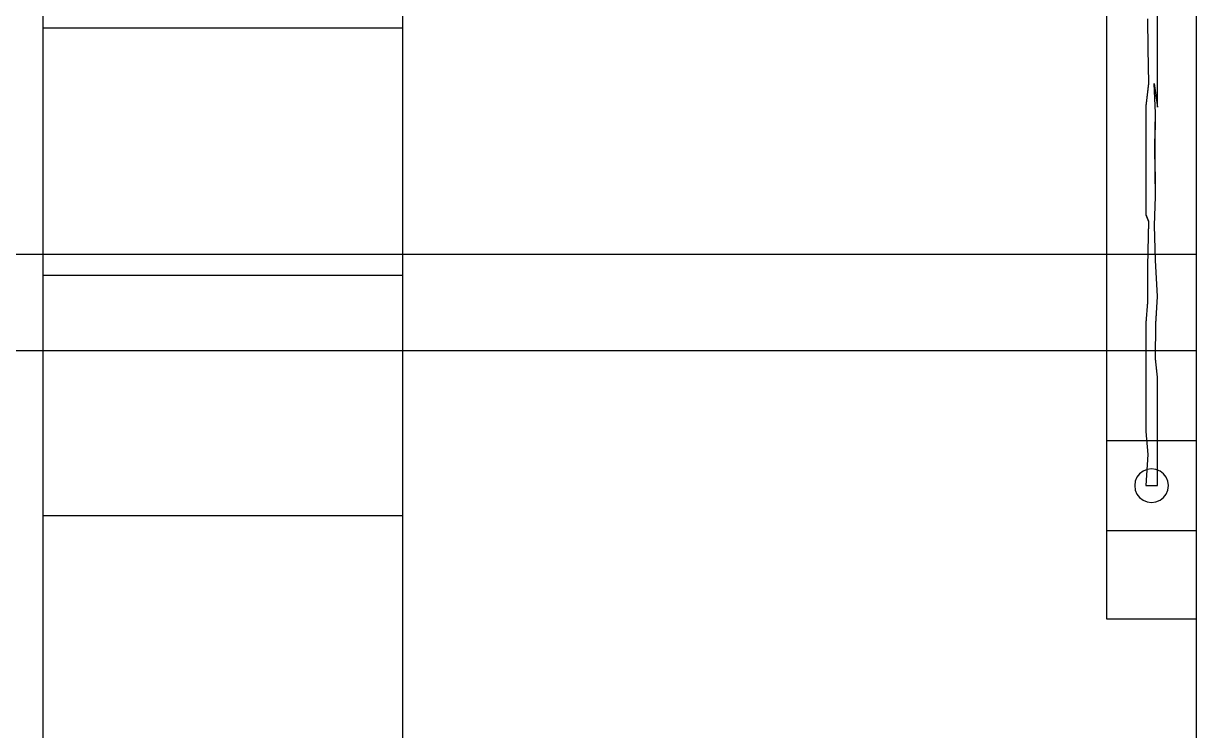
# Model space of a CAD drawing. Header units: millimetres. Extents: x -28.2 to 24.3, y -24.8 to 12.4.
# Drawn here: x -1.749 to -1.086, y -2.99 to -2.59 of the extents above; entities that cross this region are included whole.
import ezdxf

# ---------------------------------------------------------------- set-up
doc = ezdxf.new("R2010")
doc.units = ezdxf.units.MM
doc.layers.add('BUILDINGELEMENTPROXY', color=8, linetype='Continuous')

msp = doc.modelspace()

# ---------------------------------------------------------------- linework, layer by layer
at = {"layer": 'BUILDINGELEMENTPROXY'}
for p, q in [((-1.13696, -1.06645, 1.38288), (-1.13696, -2.92631, 2.5592)), ((-1.08616, -2.92631, 2.5592), (-1.08616, -1.06645, 1.38288)), ((-1.73776, -1.27774, 0.3654), (-1.73776, -3.29213, 1.63946)), ((-1.53456, -3.29213, 1.63946), (-1.53456, -1.27774, 0.3654)), ((-1.08616, -2.7748, 1.38603), (-1.08616, -2.4448, 1.38603)), ((-1.10825, -2.60603, 2.23909), (-1.10825, -2.5837, 2.22501)), ((-1.10825, -2.60603, 2.15959), (-1.10825, -2.5837, 2.14551)), ((-1.10825, -2.60592, 2.08052), (-1.10825, -2.5837, 2.06656)), ((-1.10825, -2.60602, 2.00062), (-1.10825, -2.5837, 1.98655)), ((-1.10825, -2.60601, 1.92115), (-1.10825, -2.5837, 1.90708)), ((-1.10825, -2.60591, 1.84205), (-1.10825, -2.5837, 1.8281)), ((-1.10825, -2.60601, 1.76217), (-1.10825, -2.5837, 1.74812)), ((-1.10825, -2.6059, 1.68308), (-1.10825, -2.5837, 1.66913)), ((-1.10825, -2.6061, 1.60279), (-1.10825, -2.5837, 1.58864)), ((-1.10825, -2.6061, 1.52329), (-1.10825, -2.5837, 1.50914)), ((-1.11393, -2.58726, 2.22955), (-1.11376, -2.60401, 2.24028)), ((-1.11393, -2.58726, 2.15005), (-1.11376, -2.60401, 2.16078)), ((-1.11393, -2.58726, 1.99109), (-1.11376, -2.60401, 2.00181)), ((-1.11393, -2.58726, 1.91162), (-1.11376, -2.60402, 1.92235)), ((-1.11393, -2.58726, 1.75266), (-1.11376, -2.60402, 1.76338)), ((-1.11393, -2.58728, 2.0711), (-1.11376, -2.60405, 2.08181)), ((-1.11393, -2.58728, 1.83264), (-1.11376, -2.60405, 1.84334)), ((-1.11393, -2.58728, 1.67367), (-1.11376, -2.60405, 1.68438)), ((-1.11392, -2.58724, 1.59318), (-1.11376, -2.60399, 1.60392)), ((-1.11392, -2.58724, 1.51368), (-1.11376, -2.60399, 1.52441)), ((-1.53456, -2.59257, 1.30983), (-1.73776, -2.59257, 1.30983)), ((-1.73776, -2.59257, 1.30983), (-1.73776, -2.71658, 1.30983)), ((-1.53456, -2.71658, 1.30983), (-1.53456, -2.59257, 1.30983)), ((-1.11376, -2.60399, 1.60392), (-1.11334, -2.62373, 1.61671)), ((-1.11376, -2.60399, 1.52441), (-1.11334, -2.62373, 1.53721)), ((-1.11376, -2.60401, 2.24028), (-1.11334, -2.6238, 2.25307)), ((-1.11376, -2.60401, 2.16078), (-1.11334, -2.6238, 2.17357)), ((-1.11376, -2.60401, 2.00181), (-1.11334, -2.6238, 2.01461)), ((-1.11376, -2.60402, 1.92235), (-1.11334, -2.62381, 1.93514)), ((-1.11376, -2.60402, 1.76338), (-1.11334, -2.62382, 1.77618)), ((-1.11376, -2.60405, 2.08181), (-1.11334, -2.6239, 2.09461)), ((-1.11376, -2.60405, 1.84334), (-1.11334, -2.62391, 1.85614)), ((-1.11376, -2.60405, 1.68438), (-1.11333, -2.62391, 1.69718)), ((-1.10825, -2.61045, 1.68593), (-1.10825, -2.6059, 1.68308)), ((-1.10825, -2.61045, 1.8449), (-1.10825, -2.60591, 1.84205)), ((-1.10825, -2.61045, 2.08337), (-1.10825, -2.60592, 2.08052)), ((-1.10825, -2.61045, 1.92394), (-1.10825, -2.60601, 1.92115)), ((-1.10825, -2.61045, 1.76497), (-1.10825, -2.60601, 1.76217)), ((-1.10825, -2.61045, 2.00341), (-1.10825, -2.60602, 2.00062)), ((-1.10825, -2.61045, 2.24188), (-1.10825, -2.60603, 2.23909)), ((-1.10825, -2.61045, 2.16237), (-1.10825, -2.60603, 2.15959)), ((-1.10825, -2.61045, 1.60554), (-1.10825, -2.6061, 1.60279)), ((-1.10825, -2.61045, 1.52604), (-1.10825, -2.6061, 1.52329)), ((-1.10825, -2.62135, 2.24875), (-1.10825, -2.61045, 2.24188)), ((-1.10825, -2.62135, 2.16925), (-1.10825, -2.61045, 2.16237)), ((-1.10825, -2.62124, 2.09016), (-1.10825, -2.61045, 2.08337)), ((-1.10825, -2.62134, 2.01027), (-1.10825, -2.61045, 2.00341)), ((-1.10825, -2.62133, 1.9308), (-1.10825, -2.61045, 1.92394)), ((-1.10825, -2.62123, 1.85168), (-1.10825, -2.61045, 1.8449)), ((-1.10825, -2.62133, 1.77183), (-1.10825, -2.61045, 1.76497)), ((-1.10825, -2.62123, 1.6927), (-1.10825, -2.61045, 1.68593)), ((-1.10825, -2.62142, 1.61247), (-1.10825, -2.61045, 1.60554)), ((-1.10825, -2.62142, 1.53297), (-1.10825, -2.61045, 1.52604)), ((-1.11334, -2.62373, 1.61671), (-1.11486, -2.63673, 1.62215)), ((-1.11334, -2.62373, 1.53721), (-1.11486, -2.63673, 1.54265)), ((-1.11334, -2.6238, 2.25307), (-1.11486, -2.63667, 2.25841)), ((-1.11334, -2.6238, 2.17357), (-1.11486, -2.63667, 2.17891)), ((-1.11334, -2.6238, 2.01461), (-1.11486, -2.63666, 2.01993)), ((-1.11334, -2.62381, 1.93514), (-1.11486, -2.63665, 1.94046)), ((-1.11334, -2.62382, 1.77618), (-1.11486, -2.63665, 1.78148)), ((-1.11334, -2.6239, 2.09461), (-1.11486, -2.63657, 2.09979)), ((-1.11334, -2.62391, 1.85614), (-1.11486, -2.63656, 1.86131)), ((-1.11333, -2.62391, 1.69718), (-1.11486, -2.63655, 1.70233)), ((-1.10943, -2.64064, 2.26344), (-1.11016, -2.62382, 2.2533)), ((-1.11016, -2.62382, 2.2533), (-1.10825, -2.63719, 2.25874)), ((-1.10943, -2.64064, 2.18393), (-1.11016, -2.62382, 2.17379)), ((-1.11016, -2.62382, 2.17379), (-1.10825, -2.63719, 2.17924)), ((-1.10943, -2.64063, 1.62713), (-1.11016, -2.62382, 1.61698)), ((-1.11016, -2.62382, 1.61698), (-1.10825, -2.63719, 1.62244)), ((-1.10943, -2.64063, 1.54763), (-1.11016, -2.62382, 1.53748)), ((-1.11016, -2.62382, 1.53748), (-1.10825, -2.63719, 1.54293)), ((-1.10943, -2.64064, 2.02496), (-1.11015, -2.62382, 2.01482)), ((-1.11015, -2.62382, 2.01482), (-1.10825, -2.63719, 2.02026)), ((-1.10943, -2.64064, 1.94549), (-1.11015, -2.62382, 1.93536)), ((-1.11015, -2.62382, 1.93536), (-1.10825, -2.63719, 1.94079)), ((-1.10943, -2.64064, 1.78652), (-1.11015, -2.62382, 1.77638)), ((-1.11015, -2.62382, 1.77638), (-1.10825, -2.63719, 1.78182)), ((-1.10942, -2.64066, 2.10488), (-1.11014, -2.62382, 2.09476)), ((-1.11014, -2.62382, 2.09476), (-1.10825, -2.63719, 2.10018)), ((-1.10942, -2.64066, 1.8664), (-1.11014, -2.62382, 1.85629)), ((-1.11014, -2.62382, 1.85629), (-1.10825, -2.63719, 1.8617)), ((-1.10942, -2.64066, 1.70743), (-1.11014, -2.62382, 1.69732)), ((-1.11014, -2.62382, 1.69732), (-1.10825, -2.63719, 1.70273)), ((-1.10825, -2.63656, 1.86131), (-1.10825, -2.62123, 1.85168)), ((-1.10825, -2.63655, 1.70233), (-1.10825, -2.62123, 1.6927)), ((-1.10825, -2.63719, 2.10018), (-1.10825, -2.62124, 2.09016)), ((-1.10825, -2.63665, 1.94046), (-1.10825, -2.62133, 1.9308)), ((-1.10825, -2.63665, 1.78148), (-1.10825, -2.62133, 1.77183)), ((-1.10825, -2.63719, 2.02026), (-1.10825, -2.62134, 2.01027)), ((-1.10825, -2.63667, 2.25841), (-1.10825, -2.62135, 2.24875)), ((-1.10825, -2.63719, 2.17924), (-1.10825, -2.62135, 2.16925)), ((-1.10825, -2.63719, 1.62244), (-1.10825, -2.62142, 1.61247)), ((-1.10825, -2.63719, 1.54293), (-1.10825, -2.62142, 1.53297)), ((-1.11486, -2.63655, 1.70233), (-1.11486, -2.63719, 1.70273)), ((-1.11486, -2.63656, 1.86131), (-1.11486, -2.63719, 1.8617)), ((-1.11486, -2.63657, 2.09979), (-1.11486, -2.65189, 2.10942)), ((-1.11486, -2.63665, 1.94046), (-1.11486, -2.63719, 1.94079)), ((-1.11486, -2.63665, 1.78148), (-1.11486, -2.63719, 1.78182)), ((-1.11486, -2.63666, 2.01993), (-1.11486, -2.65198, 2.02959)), ((-1.11486, -2.63667, 2.25841), (-1.11486, -2.63719, 2.25874)), ((-1.11486, -2.63667, 2.17891), (-1.11486, -2.65199, 2.18857)), ((-1.11486, -2.63673, 1.62215), (-1.11486, -2.65205, 1.63182)), ((-1.11486, -2.63673, 1.54265), (-1.11486, -2.65205, 1.55232)), ((-1.11486, -2.63719, 2.25874), (-1.11486, -2.65199, 2.26807)), ((-1.11486, -2.63719, 1.94079), (-1.11486, -2.65197, 1.95011)), ((-1.11486, -2.63719, 1.8617), (-1.11486, -2.65189, 1.87094)), ((-1.11486, -2.63719, 1.78182), (-1.11486, -2.65197, 1.79113)), ((-1.11486, -2.63719, 1.70273), (-1.11486, -2.65188, 1.71196)), ((-1.10825, -2.63719, 1.70273), (-1.10825, -2.63655, 1.70233)), ((-1.10825, -2.63719, 1.8617), (-1.10825, -2.63656, 1.86131)), ((-1.10825, -2.63719, 1.94079), (-1.10825, -2.63665, 1.94046)), ((-1.10825, -2.63719, 1.78182), (-1.10825, -2.63665, 1.78148)), ((-1.10825, -2.63719, 2.25874), (-1.10825, -2.63667, 2.25841)), ((-1.10962, -2.65981, 2.11707), (-1.10942, -2.64066, 2.10488)), ((-1.10962, -2.65981, 1.87859), (-1.10942, -2.64066, 1.8664)), ((-1.10962, -2.65982, 1.71962), (-1.10942, -2.64066, 1.70743)), ((-1.10961, -2.65972, 2.27561), (-1.10943, -2.64064, 2.26344)), ((-1.10961, -2.65972, 2.19611), (-1.10943, -2.64064, 2.18393)), ((-1.10961, -2.65973, 2.03714), (-1.10943, -2.64064, 2.02496)), ((-1.10961, -2.65974, 1.95767), (-1.10943, -2.64064, 1.94549)), ((-1.10961, -2.65974, 1.7987), (-1.10943, -2.64064, 1.78652)), ((-1.1096, -2.65967, 1.6393), (-1.10943, -2.64063, 1.62713)), ((-1.1096, -2.65967, 1.5598), (-1.10943, -2.64063, 1.54763)), ((-1.11486, -2.65188, 1.71196), (-1.11486, -2.66393, 1.71953)), ((-1.11486, -2.65189, 2.10942), (-1.11486, -2.66393, 2.11699)), ((-1.11486, -2.65189, 1.87094), (-1.11486, -2.66393, 1.87851)), ((-1.11486, -2.65197, 1.95011), (-1.11486, -2.66393, 1.95765)), ((-1.11486, -2.65197, 1.79113), (-1.11486, -2.66393, 1.79867)), ((-1.11486, -2.65198, 2.02959), (-1.11486, -2.66393, 2.03712)), ((-1.11486, -2.65199, 2.26807), (-1.11486, -2.66393, 2.2756)), ((-1.11486, -2.65199, 2.18857), (-1.11486, -2.66393, 2.1961)), ((-1.11486, -2.65205, 1.63182), (-1.11486, -2.66393, 1.63933)), ((-1.11486, -2.65205, 1.55232), (-1.11486, -2.66393, 1.55983)), ((-1.10934, -2.68771, 2.13437), (-1.10962, -2.65981, 2.11707)), ((-1.10934, -2.68771, 1.89589), (-1.10962, -2.65981, 1.87859)), ((-1.10934, -2.68771, 1.73691), (-1.10962, -2.65982, 1.71962)), ((-1.10934, -2.68772, 2.29304), (-1.10961, -2.65972, 2.27561)), ((-1.10934, -2.68772, 2.21354), (-1.10961, -2.65972, 2.19611)), ((-1.10934, -2.68772, 2.05456), (-1.10961, -2.65973, 2.03714)), ((-1.10934, -2.68772, 1.97508), (-1.10961, -2.65974, 1.95767)), ((-1.10934, -2.68772, 1.8161), (-1.10961, -2.65974, 1.7987)), ((-1.10934, -2.68773, 1.65681), (-1.1096, -2.65967, 1.6393)), ((-1.10934, -2.68773, 1.57731), (-1.1096, -2.65967, 1.5598)), ((-1.11486, -2.66393, 2.2756), (-1.11486, -2.6673, 2.27773)), ((-1.11486, -2.66393, 2.1961), (-1.11486, -2.6673, 2.19823)), ((-1.11486, -2.66393, 2.11699), (-1.11486, -2.66722, 2.11905)), ((-1.11486, -2.66393, 2.03712), (-1.11486, -2.6673, 2.03925)), ((-1.11486, -2.66393, 1.95765), (-1.11486, -2.66729, 1.95977)), ((-1.11486, -2.66393, 1.87851), (-1.11486, -2.66721, 1.88057)), ((-1.11486, -2.66393, 1.79867), (-1.11486, -2.66729, 1.80079)), ((-1.11486, -2.66393, 1.71953), (-1.11486, -2.66721, 1.72159)), ((-1.11486, -2.66393, 1.63933), (-1.11486, -2.66736, 1.6415)), ((-1.11486, -2.66393, 1.55983), (-1.11486, -2.66736, 1.562)), ((-1.11486, -2.66721, 1.88057), (-1.11486, -2.69067, 1.89531)), ((-1.11486, -2.66721, 1.72159), (-1.11486, -2.69067, 1.73633)), ((-1.11486, -2.66722, 2.11905), (-1.11486, -2.69067, 2.13379)), ((-1.11486, -2.66729, 1.95977), (-1.11486, -2.69067, 1.9745)), ((-1.11486, -2.66729, 1.80079), (-1.11486, -2.69067, 1.81552)), ((-1.11486, -2.6673, 2.27773), (-1.11486, -2.69067, 2.29246)), ((-1.11486, -2.6673, 2.19823), (-1.11486, -2.69067, 2.21296)), ((-1.11486, -2.6673, 2.03925), (-1.11486, -2.69067, 2.05398)), ((-1.11486, -2.66736, 1.6415), (-1.11486, -2.69067, 1.65623)), ((-1.11486, -2.66736, 1.562), (-1.11486, -2.69067, 1.57673)), ((-1.10988, -2.70404, 2.14504), (-1.10934, -2.68771, 2.13437)), ((-1.10988, -2.70404, 1.90656), (-1.10934, -2.68771, 1.89589)), ((-1.10988, -2.70404, 1.74757), (-1.10934, -2.68771, 1.73691)), ((-1.10987, -2.70404, 2.30373), (-1.10934, -2.68772, 2.29304)), ((-1.10987, -2.70404, 2.22423), (-1.10934, -2.68772, 2.21354)), ((-1.10987, -2.70404, 2.06525), (-1.10934, -2.68772, 2.05456)), ((-1.10987, -2.70404, 1.98577), (-1.10934, -2.68772, 1.97508)), ((-1.10987, -2.70404, 1.82679), (-1.10934, -2.68772, 1.8161)), ((-1.10987, -2.70404, 1.66752), (-1.10934, -2.68773, 1.65681)), ((-1.10987, -2.70404, 1.58802), (-1.10934, -2.68773, 1.57731)), ((-1.11486, -2.69067, 2.29246), (-1.11486, -2.69794, 2.29705)), ((-1.11486, -2.69067, 2.21296), (-1.11486, -2.69794, 2.21754)), ((-1.11486, -2.69067, 2.13379), (-1.11486, -2.69787, 2.13832)), ((-1.11486, -2.69067, 2.05398), (-1.11486, -2.69794, 2.05856)), ((-1.11486, -2.69067, 1.9745), (-1.11486, -2.69793, 1.97908)), ((-1.11486, -2.69067, 1.89531), (-1.11486, -2.69787, 1.89983)), ((-1.11486, -2.69067, 1.81552), (-1.11486, -2.69793, 1.82009)), ((-1.11486, -2.69067, 1.73633), (-1.11486, -2.69786, 1.74084)), ((-1.11486, -2.69067, 1.65623), (-1.11486, -2.69799, 1.66085)), ((-1.11486, -2.69067, 1.57673), (-1.11486, -2.69799, 1.58135)), ((-1.11486, -2.69786, 1.74084), (-1.11321, -2.70165, 1.74608)), ((-1.11486, -2.69787, 2.13832), (-1.11321, -2.70166, 2.14356)), ((-1.11486, -2.69787, 1.89983), (-1.11321, -2.70166, 1.90507)), ((-1.11486, -2.69793, 1.97908), (-1.11321, -2.70174, 1.98434)), ((-1.11486, -2.69793, 1.82009), (-1.11321, -2.70173, 1.82535)), ((-1.11486, -2.69794, 2.29705), (-1.11321, -2.70175, 2.30231)), ((-1.11486, -2.69794, 2.21754), (-1.11321, -2.70175, 2.22281)), ((-1.11486, -2.69794, 2.05856), (-1.11321, -2.70175, 2.06382)), ((-1.11486, -2.69799, 1.66085), (-1.11321, -2.70181, 1.66613)), ((-1.11486, -2.69799, 1.58135), (-1.11321, -2.70181, 1.58663)), ((-1.11321, -2.70165, 1.74608), (-1.11377, -2.72711, 1.76167)), ((-1.11321, -2.70166, 2.14356), (-1.11377, -2.72711, 2.15914)), ((-1.11321, -2.70166, 1.90507), (-1.11377, -2.72711, 1.92066)), ((-1.11321, -2.70173, 1.82535), (-1.11377, -2.7271, 1.84093)), ((-1.11321, -2.70174, 1.98434), (-1.11377, -2.7271, 1.99991)), ((-1.11321, -2.70175, 2.30231), (-1.11377, -2.7271, 2.31788)), ((-1.11321, -2.70175, 2.22281), (-1.11377, -2.7271, 2.23838)), ((-1.11321, -2.70175, 2.06382), (-1.11377, -2.7271, 2.07939)), ((-1.11321, -2.70181, 1.66613), (-1.11377, -2.72709, 1.6817)), ((-1.11321, -2.70181, 1.58663), (-1.11377, -2.72709, 1.60219)), ((-1.10933, -2.72369, 2.15698), (-1.10988, -2.70404, 2.14504)), ((-1.10933, -2.72368, 1.91848), (-1.10988, -2.70404, 1.90656)), ((-1.10933, -2.72367, 1.75949), (-1.10988, -2.70404, 1.74757)), ((-1.10932, -2.72384, 2.31581), (-1.10987, -2.70404, 2.30373)), ((-1.10932, -2.72384, 2.23631), (-1.10987, -2.70404, 2.22423)), ((-1.10932, -2.72383, 2.07731), (-1.10987, -2.70404, 2.06525)), ((-1.10932, -2.72382, 1.99782), (-1.10987, -2.70404, 1.98577)), ((-1.10932, -2.72381, 1.83883), (-1.10987, -2.70404, 1.82679)), ((-1.10932, -2.72394, 1.67968), (-1.10987, -2.70404, 1.66752)), ((-1.10932, -2.72394, 1.60018), (-1.10987, -2.70404, 1.58802)), ((-1.73776, -2.71658, 1.30983), (-1.73776, -2.71854, 1.30673)), ((-1.53456, -2.71854, 1.30673), (-1.53456, -2.71658, 1.30983)), ((-1.08616, -2.72045, 1.56037), (-2.18616, -2.72045, 1.56037)), ((-1.73776, -2.71854, 1.30673), (-1.73776, -2.73212, 1.28526)), ((-1.53456, -2.73212, 1.28526), (-1.53456, -2.71854, 1.30673)), ((-1.08616, -3.05045, 1.56037), (-1.08616, -2.72045, 1.56037)), ((-1.11377, -2.72709, 1.6817), (-1.11381, -2.74727, 1.69441)), ((-1.11377, -2.72709, 1.60219), (-1.11381, -2.74727, 1.6149)), ((-1.11377, -2.7271, 2.31788), (-1.11381, -2.7473, 2.33059)), ((-1.11377, -2.7271, 2.23838), (-1.11381, -2.7473, 2.25108)), ((-1.11377, -2.7271, 2.07939), (-1.11381, -2.7473, 2.0921)), ((-1.11377, -2.7271, 1.99991), (-1.1138, -2.74731, 2.01261)), ((-1.11377, -2.7271, 1.84093), (-1.1138, -2.74731, 1.85363)), ((-1.11377, -2.72711, 2.15914), (-1.1138, -2.74735, 2.17184)), ((-1.11377, -2.72711, 1.92066), (-1.11379, -2.74735, 1.93335)), ((-1.11377, -2.72711, 1.76167), (-1.11379, -2.74735, 1.77436)), ((-1.10825, -2.74416, 1.76993), (-1.10933, -2.72367, 1.75949)), ((-1.10825, -2.74416, 1.92892), (-1.10933, -2.72368, 1.91848)), ((-1.10825, -2.74416, 2.16741), (-1.10933, -2.72369, 2.15698)), ((-1.10825, -2.74416, 1.84922), (-1.10932, -2.72381, 1.83883)), ((-1.10825, -2.74416, 2.00821), (-1.10932, -2.72382, 1.99782)), ((-1.10825, -2.74416, 2.0877), (-1.10932, -2.72383, 2.07731)), ((-1.10825, -2.74416, 2.32619), (-1.10932, -2.72384, 2.31581)), ((-1.10825, -2.74416, 2.24669), (-1.10932, -2.72384, 2.23631)), ((-1.10825, -2.74416, 1.69003), (-1.10932, -2.72394, 1.67968)), ((-1.10825, -2.74416, 1.61053), (-1.10932, -2.72394, 1.60018)), ((-1.73776, -2.73212, 1.28526), (-1.53456, -2.73212, 1.28526)), ((-1.11381, -2.74727, 1.69441), (-1.11486, -2.75924, 1.69956)), ((-1.11381, -2.74727, 1.6149), (-1.11486, -2.75924, 1.62006)), ((-1.11381, -2.7473, 2.33059), (-1.11486, -2.75922, 2.33568)), ((-1.11381, -2.7473, 2.25108), (-1.11486, -2.75922, 2.25618)), ((-1.11381, -2.7473, 2.0921), (-1.11486, -2.75921, 2.09719)), ((-1.1138, -2.74731, 2.01261), (-1.11486, -2.75921, 2.0177)), ((-1.1138, -2.74731, 1.85363), (-1.11486, -2.75921, 1.85871)), ((-1.1138, -2.74735, 2.17184), (-1.11486, -2.75917, 2.17684)), ((-1.11379, -2.74735, 1.93335), (-1.11486, -2.75917, 1.93835)), ((-1.11379, -2.74735, 1.77436), (-1.11486, -2.75917, 1.77936)), ((-1.10923, -2.7597, 2.33833), (-1.10825, -2.74416, 2.32619)), ((-1.10923, -2.7597, 2.25883), (-1.10825, -2.74416, 2.24669)), ((-1.10923, -2.75978, 2.17957), (-1.10825, -2.74416, 2.16741)), ((-1.10923, -2.75971, 2.09984), (-1.10825, -2.74416, 2.0877)), ((-1.10923, -2.75971, 2.02036), (-1.10825, -2.74416, 2.00821)), ((-1.10923, -2.75979, 1.94108), (-1.10825, -2.74416, 1.92892)), ((-1.10923, -2.75972, 1.86137), (-1.10825, -2.74416, 1.84922)), ((-1.10923, -2.75979, 1.78209), (-1.10825, -2.74416, 1.76993)), ((-1.10923, -2.75965, 1.70216), (-1.10825, -2.74416, 1.69003)), ((-1.10923, -2.75965, 1.62266), (-1.10825, -2.74416, 1.61053)), ((-1.11486, -2.75917, 2.17684), (-1.11486, -2.76699, 2.18176)), ((-1.11486, -2.75917, 1.93835), (-1.11486, -2.76699, 1.94326)), ((-1.11486, -2.75917, 1.77936), (-1.11486, -2.76699, 1.78427)), ((-1.11486, -2.75921, 2.09719), (-1.11486, -2.767, 2.1021)), ((-1.11486, -2.75921, 2.0177), (-1.11486, -2.767, 2.02261)), ((-1.11486, -2.75921, 1.85871), (-1.11486, -2.767, 1.86362)), ((-1.11486, -2.75922, 2.33568), (-1.11486, -2.76701, 2.34059)), ((-1.11486, -2.75922, 2.25618), (-1.11486, -2.76701, 2.26109)), ((-1.11486, -2.75924, 1.69956), (-1.11486, -2.76702, 1.70447)), ((-1.11486, -2.75924, 1.62006), (-1.11486, -2.76702, 1.62497)), ((-1.10937, -2.7795, 2.19209), (-1.10923, -2.75978, 2.17957)), ((-1.10937, -2.7795, 1.9536), (-1.10923, -2.75979, 1.94108)), ((-1.10937, -2.77951, 1.79461), (-1.10923, -2.75979, 1.78209)), ((-1.10936, -2.7794, 2.03289), (-1.10923, -2.75971, 2.02036)), ((-1.10936, -2.77941, 1.8739), (-1.10923, -2.75972, 1.86137)), ((-1.10935, -2.77939, 2.35086), (-1.10923, -2.7597, 2.33833)), ((-1.10935, -2.77939, 2.27136), (-1.10923, -2.7597, 2.25883)), ((-1.10935, -2.77939, 2.11237), (-1.10923, -2.75971, 2.09984)), ((-1.10934, -2.77932, 1.7147), (-1.10923, -2.75965, 1.70216)), ((-1.10934, -2.77932, 1.6352), (-1.10923, -2.75965, 1.62266)), ((-1.11486, -2.76699, 2.18176), (-1.11486, -2.7745, 2.18647)), ((-1.11486, -2.76699, 1.94326), (-1.11486, -2.7745, 1.94798)), ((-1.11486, -2.76699, 1.78427), (-1.11486, -2.77449, 1.78898)), ((-1.11486, -2.767, 2.1021), (-1.11486, -2.77453, 2.10685)), ((-1.11486, -2.767, 2.02261), (-1.11486, -2.77453, 2.02735)), ((-1.11486, -2.767, 1.86362), (-1.11486, -2.77453, 1.86836)), ((-1.11486, -2.76701, 2.34059), (-1.11486, -2.77454, 2.34534)), ((-1.11486, -2.76701, 2.26109), (-1.11486, -2.77454, 2.26584)), ((-1.11486, -2.76702, 1.70447), (-1.11486, -2.77456, 1.70924)), ((-1.11486, -2.76702, 1.62497), (-1.11486, -2.77456, 1.62974)), ((-2.18616, -2.7748, 1.38603), (-1.08616, -2.7748, 1.38603)), ((-1.11486, -2.77449, 1.78898), (-1.11486, -2.78982, 1.79861)), ((-1.11486, -2.7745, 2.18647), (-1.11486, -2.78983, 2.19611)), ((-1.11486, -2.7745, 1.94798), (-1.11486, -2.78982, 1.95761)), ((-1.11486, -2.77453, 2.10685), (-1.11486, -2.78985, 2.1165)), ((-1.11486, -2.77453, 2.02735), (-1.11486, -2.78985, 2.03701)), ((-1.11486, -2.77453, 1.86836), (-1.11486, -2.78985, 1.87801)), ((-1.11486, -2.77454, 2.34534), (-1.11486, -2.78985, 2.355)), ((-1.11486, -2.77454, 2.26584), (-1.11486, -2.78985, 2.2755)), ((-1.11486, -2.77456, 1.70924), (-1.11486, -2.78987, 1.71891)), ((-1.11486, -2.77456, 1.62974), (-1.11486, -2.78987, 1.63941)), ((-1.10825, -2.78983, 2.19611), (-1.10937, -2.7795, 2.19209)), ((-1.10825, -2.78982, 1.95761), (-1.10937, -2.7795, 1.9536)), ((-1.10825, -2.78982, 1.79861), (-1.10937, -2.77951, 1.79461)), ((-1.10825, -2.78985, 2.03701), (-1.10936, -2.7794, 2.03289)), ((-1.10825, -2.78985, 1.87801), (-1.10936, -2.77941, 1.8739)), ((-1.10825, -2.78985, 2.355), (-1.10935, -2.77939, 2.35086)), ((-1.10825, -2.78985, 2.2755), (-1.10935, -2.77939, 2.27136)), ((-1.10825, -2.78985, 2.1165), (-1.10935, -2.77939, 2.11237)), ((-1.10825, -2.78987, 1.71891), (-1.10934, -2.77932, 1.7147)), ((-1.10825, -2.78987, 1.63941), (-1.10934, -2.77932, 1.6352)), ((-1.11486, -2.78982, 1.95761), (-1.11486, -2.82048, 1.97687)), ((-1.11486, -2.78982, 1.79861), (-1.11486, -2.82047, 1.81787)), ((-1.11486, -2.78983, 2.19611), (-1.11486, -2.82048, 2.21537)), ((-1.11486, -2.78985, 2.355), (-1.11486, -2.82049, 2.37432)), ((-1.11486, -2.78985, 2.2755), (-1.11486, -2.82049, 2.29482)), ((-1.11486, -2.78985, 2.1165), (-1.11486, -2.82049, 2.13582)), ((-1.11486, -2.78985, 2.03701), (-1.11486, -2.82049, 2.05632)), ((-1.11486, -2.78985, 1.87801), (-1.11486, -2.82049, 1.89732)), ((-1.11486, -2.78987, 1.71891), (-1.11486, -2.8205, 1.73827)), ((-1.11486, -2.78987, 1.63941), (-1.11486, -2.8205, 1.65877)), ((-1.10825, -2.82048, 1.97687), (-1.10825, -2.78982, 1.95761)), ((-1.10825, -2.82047, 1.81787), (-1.10825, -2.78982, 1.79861)), ((-1.10825, -2.82048, 2.21537), (-1.10825, -2.78983, 2.19611)), ((-1.10825, -2.82049, 2.37432), (-1.10825, -2.78985, 2.355)), ((-1.10825, -2.82049, 2.29482), (-1.10825, -2.78985, 2.2755)), ((-1.10825, -2.82049, 2.13582), (-1.10825, -2.78985, 2.1165)), ((-1.10825, -2.82049, 2.05632), (-1.10825, -2.78985, 2.03701)), ((-1.10825, -2.82049, 1.89732), (-1.10825, -2.78985, 1.87801)), ((-1.10825, -2.8205, 1.73827), (-1.10825, -2.78987, 1.71891)), ((-1.10825, -2.8205, 1.65877), (-1.10825, -2.78987, 1.63941)), ((-1.11486, -2.82047, 1.81787), (-1.11361, -2.83349, 1.82863)), ((-1.11486, -2.82048, 2.21537), (-1.11361, -2.83349, 2.22614)), ((-1.11486, -2.82048, 1.97687), (-1.11361, -2.83349, 1.98763)), ((-1.11486, -2.82049, 2.37432), (-1.11361, -2.83351, 2.38511)), ((-1.11486, -2.82049, 2.29482), (-1.11361, -2.83351, 2.30561)), ((-1.11486, -2.82049, 2.13582), (-1.11361, -2.83351, 2.14661)), ((-1.11486, -2.82049, 2.05632), (-1.11361, -2.83351, 2.06711)), ((-1.11486, -2.82049, 1.89732), (-1.11361, -2.83351, 1.90811)), ((-1.11486, -2.8205, 1.73827), (-1.11361, -2.83352, 1.74908)), ((-1.11486, -2.8205, 1.65877), (-1.11361, -2.83352, 1.66958)), ((-1.10825, -2.85113, 1.83712), (-1.10825, -2.82047, 1.81787)), ((-1.10825, -2.85113, 2.23463), (-1.10825, -2.82048, 2.21537)), ((-1.10825, -2.85113, 1.99613), (-1.10825, -2.82048, 1.97687)), ((-1.10825, -2.85113, 2.39364), (-1.10825, -2.82049, 2.37432)), ((-1.10825, -2.85113, 2.31414), (-1.10825, -2.82049, 2.29482)), ((-1.10825, -2.85113, 2.15513), (-1.10825, -2.82049, 2.13582)), ((-1.10825, -2.85113, 2.07563), (-1.10825, -2.82049, 2.05632)), ((-1.10825, -2.85113, 1.91663), (-1.10825, -2.82049, 1.89732)), ((-1.10825, -2.85113, 1.75762), (-1.10825, -2.8205, 1.73827)), ((-1.10825, -2.85113, 1.67812), (-1.10825, -2.8205, 1.65877)), ((-1.08616, -2.82573, 2.45485), (-1.13696, -2.82573, 2.45485)), ((-1.13696, -2.82573, 2.45485), (-1.13696, -2.87653, 2.45485)), ((-1.08616, -2.87653, 2.45485), (-1.08616, -2.82573, 2.45485)), ((-1.11361, -2.83349, 2.22614), (-1.11486, -2.85113, 2.23463)), ((-1.11361, -2.83349, 1.98763), (-1.11486, -2.85113, 1.99613)), ((-1.11361, -2.83349, 1.82863), (-1.11486, -2.85113, 1.83712)), ((-1.11361, -2.83351, 2.38511), (-1.11486, -2.85113, 2.39364)), ((-1.11361, -2.83351, 2.30561), (-1.11486, -2.85113, 2.31414)), ((-1.11361, -2.83351, 2.14661), (-1.11486, -2.85113, 2.15513)), ((-1.11361, -2.83351, 2.06711), (-1.11486, -2.85113, 2.07563)), ((-1.11361, -2.83351, 1.90811), (-1.11486, -2.85113, 1.91663)), ((-1.11361, -2.83352, 1.74908), (-1.11486, -2.85113, 1.75762)), ((-1.11361, -2.83352, 1.66958), (-1.11486, -2.85113, 1.67812)), ((-1.11402, -2.84193, 2.50057), (-1.11632, -2.84288, 2.50057)), ((-1.11156, -2.8416, 2.50057), (-1.11402, -2.84193, 2.50057)), ((-1.10909, -2.84193, 2.50057), (-1.11156, -2.8416, 2.50057)), ((-1.10679, -2.84288, 2.50057), (-1.10909, -2.84193, 2.50057)), ((-1.12076, -2.84866, 2.50057), (-1.12108, -2.85113, 2.50057)), ((-1.11981, -2.84637, 2.50057), (-1.12076, -2.84866, 2.50057)), ((-1.11829, -2.84439, 2.50057), (-1.11981, -2.84637, 2.50057)), ((-1.11632, -2.84288, 2.50057), (-1.11829, -2.84439, 2.50057)), ((-1.10482, -2.84439, 2.50057), (-1.10679, -2.84288, 2.50057)), ((-1.10331, -2.84637, 2.50057), (-1.10482, -2.84439, 2.50057)), ((-1.10236, -2.84866, 2.50057), (-1.10331, -2.84637, 2.50057)), ((-1.10203, -2.85113, 2.50057), (-1.10236, -2.84866, 2.50057)), ((-1.12108, -2.85113, 2.50057), (-1.12076, -2.85359, 2.50057)), ((-1.12076, -2.85359, 2.50057), (-1.11981, -2.85589, 2.50057)), ((-1.11486, -2.85113, 2.39364), (-1.11156, -2.85113, 2.39694)), ((-1.11486, -2.85113, 2.31414), (-1.11156, -2.85113, 2.31744)), ((-1.11486, -2.85113, 2.23463), (-1.11156, -2.85113, 2.23794)), ((-1.11486, -2.85113, 2.15513), (-1.11156, -2.85113, 2.15843)), ((-1.11486, -2.85113, 2.07563), (-1.11156, -2.85113, 2.07893)), ((-1.11486, -2.85113, 1.99613), (-1.11156, -2.85113, 1.99943)), ((-1.11486, -2.85113, 1.91663), (-1.11156, -2.85113, 1.91993)), ((-1.11486, -2.85113, 1.83712), (-1.11156, -2.85113, 1.84043)), ((-1.11486, -2.85113, 1.75762), (-1.11156, -2.85113, 1.76092)), ((-1.11486, -2.85113, 1.67812), (-1.11156, -2.85113, 1.68142)), ((-1.11156, -2.85113, 2.39694), (-1.10825, -2.85113, 2.39364)), ((-1.11156, -2.85113, 2.31744), (-1.10825, -2.85113, 2.31414)), ((-1.11156, -2.85113, 2.23794), (-1.10825, -2.85113, 2.23463)), ((-1.11156, -2.85113, 2.15843), (-1.10825, -2.85113, 2.15513)), ((-1.11156, -2.85113, 2.07893), (-1.10825, -2.85113, 2.07563)), ((-1.11156, -2.85113, 1.99943), (-1.10825, -2.85113, 1.99613)), ((-1.11156, -2.85113, 1.91993), (-1.10825, -2.85113, 1.91663)), ((-1.11156, -2.85113, 1.84043), (-1.10825, -2.85113, 1.83712)), ((-1.11156, -2.85113, 1.76092), (-1.10825, -2.85113, 1.75762)), ((-1.11156, -2.85113, 1.68142), (-1.10825, -2.85113, 1.67812)), ((-1.10331, -2.85589, 2.50057), (-1.10236, -2.85359, 2.50057)), ((-1.10236, -2.85359, 2.50057), (-1.10203, -2.85113, 2.50057)), ((-1.11981, -2.85589, 2.50057), (-1.11829, -2.85786, 2.50057)), ((-1.11829, -2.85786, 2.50057), (-1.11632, -2.85938, 2.50057)), ((-1.11632, -2.85938, 2.50057), (-1.11402, -2.86033, 2.50057)), ((-1.11402, -2.86033, 2.50057), (-1.11156, -2.86065, 2.50057)), ((-1.11156, -2.86065, 2.50057), (-1.10909, -2.86033, 2.50057)), ((-1.10909, -2.86033, 2.50057), (-1.10679, -2.85938, 2.50057)), ((-1.10679, -2.85938, 2.50057), (-1.10482, -2.85786, 2.50057)), ((-1.10482, -2.85786, 2.50057), (-1.10331, -2.85589, 2.50057)), ((-1.53456, -2.86822, 1.48417), (-1.73776, -2.86822, 1.48417)), ((-1.73776, -2.86822, 1.48417), (-1.73776, -2.99222, 1.48417)), ((-1.53456, -2.99222, 1.48417), (-1.53456, -2.86822, 1.48417)), ((-1.13696, -2.87653, 2.45485), (-1.08616, -2.87653, 2.45485)), ((-1.13696, -2.92631, 2.5592), (-1.08616, -2.92631, 2.5592))]:
    msp.add_line(p, q, dxfattribs=at)

doc.saveas('drawing.dxf')
